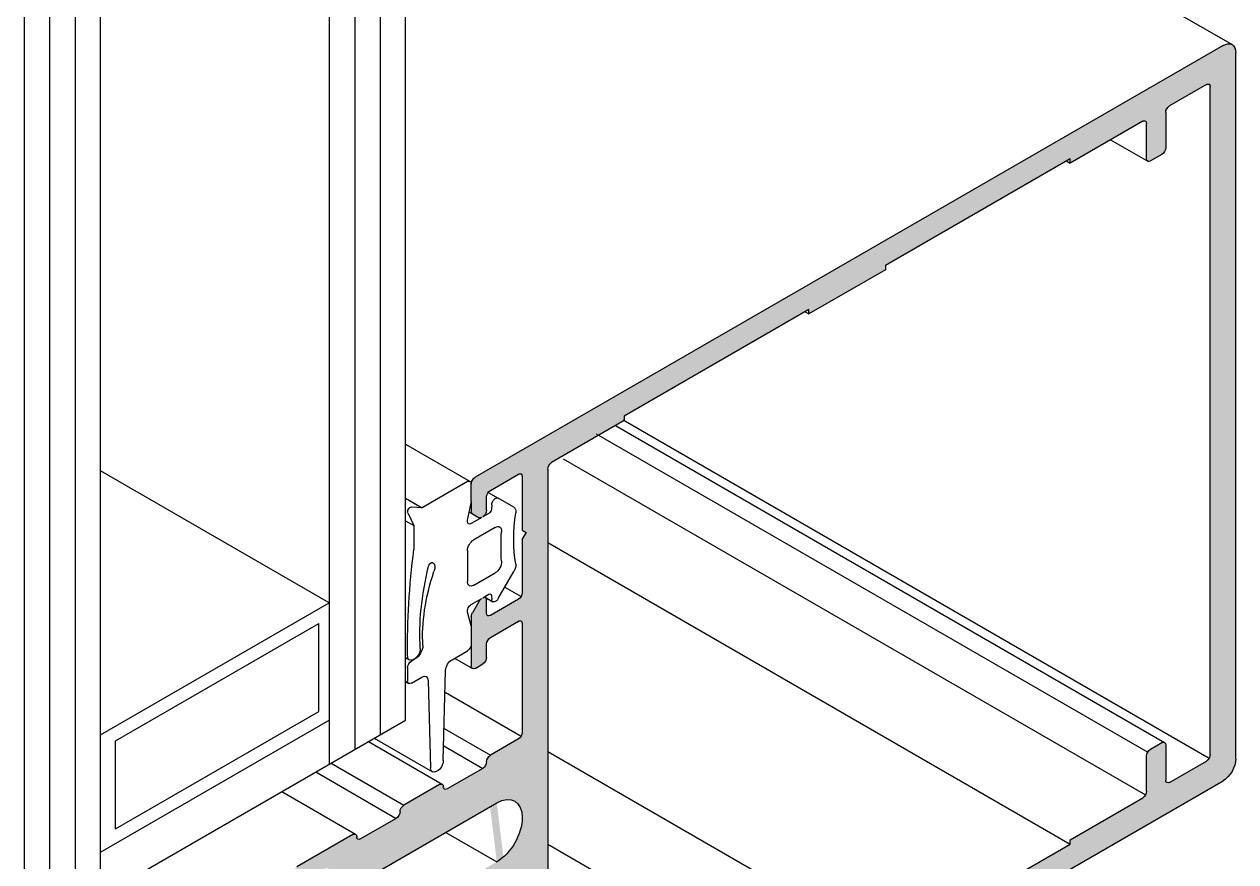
# Model space of a CAD drawing. Extents: x 0 to 4131, y -1600 to 527.
# Drawn here: x 144.45 to 169.81, y -1171.44 to -1153.9 of the extents above; entities that cross this region are included whole.
import ezdxf

# ---------------------------------------------------------------- set-up
doc = ezdxf.new("R2010")
doc.units = 0
doc.header["$LTSCALE"] = 7.5
doc.header["$MEASUREMENT"] = 0
for name, color, linetype in [('FILL', 8, 'CONTINUOUS'), ('FINE', 7, 'CONTINUOUS'), ('GOMMA', 3, 'CONTINUOUS'), ('TRATTEGGI', 140, 'CONTINUOUS')]:
    doc.layers.add(name, color=color, linetype=linetype)

msp = doc.modelspace()

# ---------------------------------------------------------------- hatches: boundary and pattern name
at = {"layer": 'FILL'}
h = msp.add_hatch(color=256, dxfattribs=at)
edge = h.paths.add_edge_path()
edge.add_ellipse((169.5393, -1169.4378), major_axis=(0.1885, 0.3266), ratio=0.5773503, start_angle=225, end_angle=315)
edge.add_line((169.806, -1169.2838), (169.806, -1154.5049))
edge.add_ellipse((169.5393, -1154.6589), major_axis=(0.1885, 0.3266), ratio=0.5773503, start_angle=315, end_angle=360)
edge.add_ellipse((169.5393, -1154.6589), major_axis=(0.1885, 0.3266), ratio=0.5773503, start_angle=360, end_angle=405)
edge.add_line((169.5393, -1154.351), (153.8873, -1163.3877))
edge.add_ellipse((153.8873, -1163.48), major_axis=(0.0566, 0.098), ratio=0.5773503, start_angle=45, end_angle=135)
edge.add_line((153.8073, -1163.5262), (153.8073, -1163.8961))
edge.add_line((153.8073, -1163.8961), (153.8073, -1164.1037))
edge.add_ellipse((153.8873, -1164.0575), major_axis=(0.0566, 0.098), ratio=0.5773503, start_angle=135, end_angle=180)
edge.add_line((153.8307, -1164.1555), (153.9705, -1164.2362))
edge.add_ellipse((154.0271, -1164.1383), major_axis=(0.0566, 0.098), ratio=0.5773503, start_angle=180, end_angle=225)
edge.add_line((154.0271, -1164.2306), (154.0473, -1164.219))
edge.add_ellipse((154.0473, -1164.1266), major_axis=(0.0566, 0.098), ratio=0.5773503, start_angle=225, end_angle=315)
edge.add_line((154.1273, -1164.0804), (154.1273, -1163.8033))
edge.add_ellipse((154.2073, -1163.7571), major_axis=(0.0566, 0.098), ratio=0.5773503, start_angle=79.55725, end_angle=135, ccw=False)
edge.add_ellipse((154.2073, -1163.7571), major_axis=(0.0566, 0.098), ratio=0.5773503, start_angle=45, end_angle=79.55725, ccw=False)
edge.add_line((154.2073, -1163.6648), (154.7939, -1163.3261))
edge.add_ellipse((154.7939, -1163.4184), major_axis=(0.0566, 0.098), ratio=0.5773503, start_angle=315, end_angle=405, ccw=False)
edge.add_line((154.8739, -1163.3723), (154.8739, -1164.4966))
edge.add_line((154.8739, -1164.4966), (154.9539, -1164.5423))
edge.add_line((154.9539, -1164.5423), (154.8739, -1164.6803))
edge.add_line((154.8739, -1164.6803), (154.8739, -1165.8294))
edge.add_ellipse((154.7939, -1165.8508), major_axis=(0.0566, 0.098), ratio=0.5773503, start_angle=270, end_angle=315)
edge.add_ellipse((154.7939, -1165.8508), major_axis=(0.0566, 0.098), ratio=0.5773503, start_angle=225, end_angle=270, ccw=False)
edge.add_line((154.7939, -1165.9432), (154.2073, -1166.2819))
edge.add_ellipse((154.2073, -1166.1895), major_axis=(0.0566, 0.098), ratio=0.5773503, start_angle=135, end_angle=225, ccw=False)
edge.add_line((154.1273, -1166.2357), (154.1273, -1165.9586))
edge.add_ellipse((154.0473, -1166.0048), major_axis=(0.0566, 0.098), ratio=0.5773503, start_angle=315, end_angle=360)
edge.add_ellipse((154.0473, -1166.0048), major_axis=(0.0566, 0.098), ratio=0.5773503, start_angle=360, end_angle=405)
edge.add_line((154.0473, -1165.9124), (154.0271, -1165.924))
edge.add_ellipse((154.0271, -1166.0164), major_axis=(0.0566, 0.098), ratio=0.5773503, start_angle=405, end_angle=450)
edge.add_line((153.9705, -1165.9838), (153.8307, -1166.2259))
edge.add_ellipse((153.8873, -1166.2585), major_axis=(0.0566, 0.098), ratio=0.5773503, start_angle=90, end_angle=135)
edge.add_line((153.8073, -1166.3047), (153.8073, -1166.5002))
edge.add_line((153.8073, -1166.5002), (153.8073, -1166.8822))
edge.add_line((153.8073, -1166.8822), (153.8073, -1167.3441))
edge.add_ellipse((153.8873, -1167.2979), major_axis=(0.0566, 0.098), ratio=0.5773503, start_angle=135, end_angle=180)
edge.add_ellipse((153.8873, -1167.2979), major_axis=(0.0566, 0.098), ratio=0.5773503, start_angle=180, end_angle=225)
edge.add_line((153.8873, -1167.3903), (154.0473, -1167.2979))
edge.add_ellipse((154.0473, -1167.2055), major_axis=(0.0566, 0.098), ratio=0.5773503, start_angle=225, end_angle=315)
edge.add_line((154.1273, -1167.1594), (154.1273, -1166.8822))
edge.add_ellipse((154.2073, -1166.8361), major_axis=(0.0566, 0.098), ratio=0.5773503, start_angle=45, end_angle=135, ccw=False)
edge.add_line((154.2073, -1166.7437), (154.7939, -1166.405))
edge.add_ellipse((154.7939, -1166.4974), major_axis=(0.0566, 0.098), ratio=0.5773503, start_angle=315, end_angle=405, ccw=False)
edge.add_line((154.8739, -1166.4512), (154.8739, -1168.7544))
edge.add_ellipse((154.7939, -1168.7758), major_axis=(0.0566, 0.098), ratio=0.5773503, start_angle=270, end_angle=315)
edge.add_ellipse((154.7939, -1168.7758), major_axis=(0.0566, 0.098), ratio=0.5773503, start_angle=225, end_angle=270, ccw=False)
edge.add_line((154.7939, -1168.8682), (154.2073, -1169.2068))
edge.add_ellipse((154.2073, -1169.2992), major_axis=(0.0566, 0.098), ratio=0.5773503, start_angle=45, end_angle=135)
edge.add_ellipse((154.0473, -1169.3916), major_axis=(0.0566, 0.098), ratio=0.5773503, start_angle=225, end_angle=315, ccw=False)
edge.add_line((154.0473, -1169.484), (153.3016, -1169.9145))
edge.add_ellipse((153.3016, -1169.8221), major_axis=(0.0566, 0.098), ratio=0.5773503, start_angle=135, end_angle=225, ccw=False)
edge.add_ellipse((153.1416, -1169.9145), major_axis=(0.0566, 0.098), ratio=0.5773503, start_angle=315, end_angle=360)
edge.add_ellipse((153.1416, -1169.9145), major_axis=(0.0566, 0.098), ratio=0.5773503, start_angle=360, end_angle=405)
edge.add_line((153.1416, -1169.8221), (152.395, -1170.2532))
edge.add_ellipse((152.395, -1170.3455), major_axis=(0.0566, 0.098), ratio=0.5773503, start_angle=45, end_angle=135)
edge.add_ellipse((152.235, -1170.4379), major_axis=(0.0566, 0.098), ratio=0.5773503, start_angle=225, end_angle=315, ccw=False)
edge.add_line((152.235, -1170.5303), (151.4884, -1170.9613))
edge.add_ellipse((151.4884, -1170.869), major_axis=(0.0566, 0.098), ratio=0.5773503, start_angle=135, end_angle=225, ccw=False)
edge.add_ellipse((151.3284, -1170.9613), major_axis=(0.0566, 0.098), ratio=0.5773503, start_angle=315, end_angle=360)
edge.add_ellipse((151.3284, -1170.9613), major_axis=(0.0566, 0.098), ratio=0.5773503, start_angle=360, end_angle=405)
edge.add_line((151.3284, -1170.869), (150.1543, -1171.5468))
edge.add_ellipse((150.1543, -1171.6392), major_axis=(0.0566, 0.098), ratio=0.5773503, start_angle=45, end_angle=135)
edge.add_line((150.0743, -1171.6854), (150.0743, -1172.0474))
edge.add_ellipse((150.1543, -1172.0012), major_axis=(0.0566, 0.098), ratio=0.5773503, start_angle=135, end_angle=180)
edge.add_line((150.0977, -1172.0992), (150.2375, -1172.1799))
edge.add_ellipse((150.2941, -1172.0819), major_axis=(0.0566, 0.098), ratio=0.5773503, start_angle=180, end_angle=220.31327)
edge.add_line((150.2876, -1172.1778), (150.3208, -1172.1585))
edge.add_ellipse((150.3143, -1172.0703), major_axis=(0.0566, 0.098), ratio=0.5773503, start_angle=229.68673, end_angle=315)
edge.add_line((150.3943, -1172.0241), (150.3943, -1171.8701))
edge.add_ellipse((150.4743, -1171.8239), major_axis=(0.0566, 0.098), ratio=0.5773503, start_angle=88.01765, end_angle=135, ccw=False)
edge.add_ellipse((150.4743, -1171.8239), major_axis=(0.0566, 0.098), ratio=0.5773503, start_angle=45, end_angle=88.01765)
edge.add_line((150.4538, -1171.7434), (150.7547, -1171.5696))
edge.add_ellipse((150.7406, -1171.6702), major_axis=(0.0566, 0.098), ratio=0.5773503, start_angle=375, end_angle=405)
edge.add_line((150.7969, -1171.5655), (151.1178, -1172.022))
edge.add_ellipse((151.1871, -1171.9358), major_axis=(0.0566, 0.098), ratio=0.5773503, start_angle=165, end_angle=180)
edge.add_ellipse((151.1871, -1171.9358), major_axis=(0.0566, 0.098), ratio=0.5773503, start_angle=180, end_angle=225)
edge.add_line((151.1871, -1172.0282), (154.3406, -1170.2075))
edge.add_ellipse((154.3406, -1170.8233), major_axis=(-0.3771, -0.6531), ratio=0.5773503, start_angle=45, end_angle=225, ccw=False)
edge.add_line((154.3406, -1171.4391), (151.1871, -1173.2598))
edge.add_ellipse((151.1871, -1173.3521), major_axis=(0.0566, 0.098), ratio=0.5773503, start_angle=45, end_angle=105)
edge.add_line((151.1178, -1173.346), (150.8099, -1174.1395))
edge.add_ellipse((150.7406, -1174.1333), major_axis=(0.0566, 0.098), ratio=0.5773503, start_angle=225, end_angle=285, ccw=False)
edge.add_line((150.7406, -1174.2257), (150.4743, -1174.3795))
edge.add_ellipse((150.4743, -1174.2871), major_axis=(0.0566, 0.098), ratio=0.5773503, start_angle=135, end_angle=225, ccw=False)
edge.add_line((150.3943, -1174.3333), (150.3943, -1174.1793))
edge.add_ellipse((150.3143, -1174.2255), major_axis=(0.0566, 0.098), ratio=0.5773503, start_angle=315, end_angle=405)
edge.add_line((150.3143, -1174.1331), (150.2941, -1174.1448))
edge.add_ellipse((150.2941, -1174.2372), major_axis=(0.0566, 0.098), ratio=0.5773503, start_angle=45, end_angle=90)
edge.add_line((150.2375, -1174.2045), (150.0977, -1174.4466))
edge.add_ellipse((150.1543, -1174.4793), major_axis=(0.0566, 0.098), ratio=0.5773503, start_angle=90, end_angle=135)
edge.add_line((150.0743, -1174.5255), (150.0743, -1174.8875))
edge.add_ellipse((150.1543, -1174.8413), major_axis=(0.0566, 0.098), ratio=0.5773503, start_angle=135, end_angle=180)
edge.add_ellipse((150.1543, -1174.8413), major_axis=(0.0566, 0.098), ratio=0.5773503, start_angle=180, end_angle=225)
edge.add_line((150.1543, -1174.9337), (151.3284, -1174.2558))
edge.add_ellipse((151.3284, -1174.1634), major_axis=(0.0566, 0.098), ratio=0.5773503, start_angle=225, end_angle=315)
edge.add_ellipse((151.4884, -1174.071), major_axis=(0.0566, 0.098), ratio=0.5773503, start_angle=45, end_angle=135, ccw=False)
edge.add_line((151.4884, -1173.9787), (152.235, -1173.5476))
edge.add_ellipse((152.235, -1173.64), major_axis=(0.0566, 0.098), ratio=0.5773503, start_angle=315, end_angle=405, ccw=False)
edge.add_ellipse((152.395, -1173.5476), major_axis=(0.0566, 0.098), ratio=0.5773503, start_angle=135, end_angle=180)
edge.add_ellipse((152.395, -1173.5476), major_axis=(0.0566, 0.098), ratio=0.5773503, start_angle=180, end_angle=225)
edge.add_line((152.395, -1173.64), (153.1416, -1173.2089))
edge.add_ellipse((153.1416, -1173.1166), major_axis=(0.0566, 0.098), ratio=0.5773503, start_angle=225, end_angle=315)
edge.add_ellipse((153.3016, -1173.0242), major_axis=(0.0566, 0.098), ratio=0.5773503, start_angle=45, end_angle=135, ccw=False)
edge.add_line((153.3016, -1172.9318), (154.0473, -1172.5013))
edge.add_ellipse((154.0473, -1172.5937), major_axis=(0.0566, 0.098), ratio=0.5773503, start_angle=315, end_angle=405, ccw=False)
edge.add_ellipse((154.2073, -1172.5013), major_axis=(0.0566, 0.098), ratio=0.5773503, start_angle=135, end_angle=180)
edge.add_ellipse((154.2073, -1172.5013), major_axis=(0.0566, 0.098), ratio=0.5773503, start_angle=180, end_angle=225)
edge.add_line((154.2073, -1172.5937), (154.7939, -1172.255))
edge.add_ellipse((154.7939, -1172.3474), major_axis=(0.0566, 0.098), ratio=0.5773503, start_angle=315, end_angle=405, ccw=False)
edge.add_line((154.8739, -1172.3012), (154.8739, -1174.6044))
edge.add_ellipse((154.7939, -1174.6258), major_axis=(0.0566, 0.098), ratio=0.5773503, start_angle=270, end_angle=315)
edge.add_ellipse((154.7939, -1174.6258), major_axis=(0.0566, 0.098), ratio=0.5773503, start_angle=225, end_angle=270, ccw=False)
edge.add_line((154.7939, -1174.7181), (154.2073, -1175.0568))
edge.add_ellipse((154.2073, -1174.9645), major_axis=(0.0566, 0.098), ratio=0.5773503, start_angle=135, end_angle=225, ccw=False)
edge.add_line((154.1273, -1175.0106), (154.1273, -1174.7335))
edge.add_ellipse((154.0473, -1174.7797), major_axis=(0.0566, 0.098), ratio=0.5773503, start_angle=315, end_angle=360)
edge.add_ellipse((154.0473, -1174.7797), major_axis=(0.0566, 0.098), ratio=0.5773503, start_angle=360, end_angle=405)
edge.add_line((154.0473, -1174.6874), (153.8873, -1174.7797))
edge.add_ellipse((153.8873, -1174.8721), major_axis=(0.0566, 0.098), ratio=0.5773503, start_angle=45, end_angle=135)
edge.add_line((153.8073, -1174.9183), (153.8073, -1175.3801))
edge.add_line((153.8073, -1175.3801), (153.8073, -1175.7622))
edge.add_line((153.8073, -1175.7622), (153.8073, -1175.9576))
edge.add_ellipse((153.8873, -1175.9115), major_axis=(0.0566, 0.098), ratio=0.5773503, start_angle=135, end_angle=180)
edge.add_line((153.8307, -1176.0094), (153.9705, -1176.0901))
edge.add_ellipse((154.0271, -1175.9922), major_axis=(0.0566, 0.098), ratio=0.5773503, start_angle=180, end_angle=225)
edge.add_line((154.0271, -1176.0845), (154.0473, -1176.0729))
edge.add_ellipse((154.0473, -1175.9805), major_axis=(0.0566, 0.098), ratio=0.5773503, start_angle=225, end_angle=315)
edge.add_line((154.1273, -1175.9343), (154.1273, -1175.6572))
edge.add_ellipse((154.2073, -1175.611), major_axis=(0.0566, 0.098), ratio=0.5773503, start_angle=79.55725, end_angle=135, ccw=False)
edge.add_ellipse((154.2073, -1175.611), major_axis=(0.0566, 0.098), ratio=0.5773503, start_angle=45, end_angle=79.55725, ccw=False)
edge.add_line((154.2073, -1175.5187), (154.7939, -1175.18))
edge.add_ellipse((154.7939, -1175.2724), major_axis=(0.0566, 0.098), ratio=0.5773503, start_angle=315, end_angle=405, ccw=False)
edge.add_line((154.8739, -1175.2262), (154.8739, -1176.3505))
edge.add_line((154.8739, -1176.3505), (154.9539, -1176.3962))
edge.add_line((154.9539, -1176.3962), (154.8739, -1176.5342))
edge.add_line((154.8739, -1176.5342), (154.8739, -1177.6834))
edge.add_ellipse((154.7939, -1177.7047), major_axis=(0.0566, 0.098), ratio=0.5773503, start_angle=270, end_angle=315)
edge.add_ellipse((154.7939, -1177.7047), major_axis=(0.0566, 0.098), ratio=0.5773503, start_angle=225, end_angle=270, ccw=False)
edge.add_line((154.7939, -1177.7971), (154.2073, -1178.1358))
edge.add_ellipse((154.2073, -1178.0434), major_axis=(0.0566, 0.098), ratio=0.5773503, start_angle=135, end_angle=225, ccw=False)
edge.add_line((154.1273, -1178.0896), (154.1273, -1177.8125))
edge.add_ellipse((154.0473, -1177.8587), major_axis=(0.0566, 0.098), ratio=0.5773503, start_angle=315, end_angle=360)
edge.add_ellipse((154.0473, -1177.8587), major_axis=(0.0566, 0.098), ratio=0.5773503, start_angle=360, end_angle=405)
edge.add_line((154.0473, -1177.7663), (154.0271, -1177.778))
edge.add_ellipse((154.0271, -1177.8703), major_axis=(0.0566, 0.098), ratio=0.5773503, start_angle=45, end_angle=90)
edge.add_line((153.9705, -1177.8377), (153.8307, -1178.0798))
edge.add_ellipse((153.8873, -1178.1124), major_axis=(0.0566, 0.098), ratio=0.5773503, start_angle=90, end_angle=135)
edge.add_line((153.8073, -1178.1586), (153.8073, -1178.3663))
edge.add_line((153.8073, -1178.3663), (153.8073, -1178.7362))
edge.add_ellipse((153.8873, -1178.69), major_axis=(0.0566, 0.098), ratio=0.5773503, start_angle=135, end_angle=180)
edge.add_ellipse((153.8873, -1178.69), major_axis=(0.0566, 0.098), ratio=0.5773503, start_angle=180, end_angle=225)
edge.add_line((153.8873, -1178.7823), (169.5393, -1169.7457))
edge = h.paths.add_edge_path(flags=16)
edge.add_ellipse((155.4872, -1163.1721), major_axis=(0.0566, 0.098), ratio=0.5773503, start_angle=45, end_angle=135, ccw=False)
edge.add_line((155.4872, -1163.0798), (157.007, -1162.2023))
edge.add_line((157.007, -1162.2023), (157.007, -1162.1099))
edge.add_line((157.007, -1162.1099), (160.8734, -1159.8777))
edge.add_line((160.8734, -1159.8777), (160.8734, -1159.97))
edge.add_line((160.8734, -1159.97), (162.4732, -1159.0463))
edge.add_line((162.4732, -1159.0463), (162.4732, -1158.954))
edge.add_line((162.4732, -1158.954), (166.3396, -1156.7218))
edge.add_line((166.3396, -1156.7218), (166.3396, -1156.8141))
edge.add_line((166.3396, -1156.8141), (167.8595, -1155.9366))
edge.add_ellipse((167.8595, -1156.029), major_axis=(0.0566, 0.098), ratio=0.5773503, start_angle=315, end_angle=405, ccw=False)
edge.add_line((167.9394, -1155.9828), (167.9394, -1156.7218))
edge.add_ellipse((168.0194, -1156.6756), major_axis=(0.0566, 0.098), ratio=0.5773503, start_angle=135, end_angle=180)
edge.add_ellipse((168.0194, -1156.6756), major_axis=(0.0566, 0.098), ratio=0.5773503, start_angle=180, end_angle=225)
edge.add_line((168.0194, -1156.7679), (168.2594, -1156.6294))
edge.add_ellipse((168.2594, -1156.537), major_axis=(0.0566, 0.098), ratio=0.5773503, start_angle=225, end_angle=315)
edge.add_line((168.3394, -1156.4908), (168.3394, -1155.7519))
edge.add_ellipse((168.4194, -1155.7057), major_axis=(0.0566, 0.098), ratio=0.5773503, start_angle=45, end_angle=135, ccw=False)
edge.add_line((168.4194, -1155.6133), (169.1927, -1155.1669))
edge.add_ellipse((169.1927, -1155.2593), major_axis=(0.0566, 0.098), ratio=0.5773503, start_angle=315, end_angle=405, ccw=False)
edge.add_line((169.2727, -1155.2131), (169.2727, -1169.2163))
edge.add_ellipse((169.1927, -1169.2376), major_axis=(0.0566, 0.098), ratio=0.5773503, start_angle=270, end_angle=315)
edge.add_ellipse((169.1927, -1169.2376), major_axis=(0.0566, 0.098), ratio=0.5773503, start_angle=225, end_angle=270, ccw=False)
edge.add_line((169.1927, -1169.33), (168.4194, -1169.7764))
edge.add_ellipse((168.4194, -1169.6841), major_axis=(0.0566, 0.098), ratio=0.5773503, start_angle=135, end_angle=225, ccw=False)
edge.add_line((168.3394, -1169.7303), (168.3394, -1168.9913))
edge.add_ellipse((168.2594, -1169.0375), major_axis=(0.0566, 0.098), ratio=0.5773503, start_angle=315, end_angle=360)
edge.add_ellipse((168.2594, -1169.0375), major_axis=(0.0566, 0.098), ratio=0.5773503, start_angle=360, end_angle=405)
edge.add_line((168.2594, -1168.9451), (168.0194, -1169.0837))
edge.add_ellipse((168.0194, -1169.1761), major_axis=(0.0566, 0.098), ratio=0.5773503, start_angle=45, end_angle=90)
edge.add_ellipse((168.0194, -1169.1761), major_axis=(0.0566, 0.098), ratio=0.5773503, start_angle=90, end_angle=135)
edge.add_line((167.9394, -1169.2222), (167.9394, -1169.986))
edge.add_ellipse((167.8595, -1170.0074), major_axis=(0.0566, 0.098), ratio=0.5773503, start_angle=270, end_angle=315)
edge.add_ellipse((167.8595, -1170.0074), major_axis=(0.0566, 0.098), ratio=0.5773503, start_angle=225, end_angle=270, ccw=False)
edge.add_line((167.8595, -1170.0997), (166.3396, -1170.9772))
edge.add_line((166.3396, -1170.9772), (166.3396, -1171.0696))
edge.add_line((166.3396, -1171.0696), (162.4732, -1173.3018))
edge.add_line((162.4732, -1173.3018), (162.4732, -1173.2095))
edge.add_line((162.4732, -1173.2095), (160.8734, -1174.1331))
edge.add_line((160.8734, -1174.1331), (160.8734, -1174.2255))
edge.add_line((160.8734, -1174.2255), (157.007, -1176.4577))
edge.add_line((157.007, -1176.4577), (157.007, -1176.3654))
edge.add_line((157.007, -1176.3654), (155.4872, -1177.2429))
edge.add_ellipse((155.4872, -1177.1505), major_axis=(0.0566, 0.098), ratio=0.5773503, start_angle=135, end_angle=225, ccw=False)
edge.add_line((155.4072, -1177.1967), (155.4072, -1163.2183))

# ---------------------------------------------------------------- linework, layer by layer
at = {"layer": 'FINE', "extrusion": (2.77556e-17, 0.816497, 0.57735)}
for p, q in [((152.4319, -1144.3465), (169.7279, -1154.3323)), ((169.5393, -1154.351), (153.8873, -1163.3877)), ((169.806, -1169.2838), (169.806, -1154.5049)), ((169.1927, -1155.1669), (168.4194, -1155.6133)), ((169.2727, -1169.1915), (169.2727, -1155.2131)), ((167.8595, -1155.9366), (166.3396, -1156.8141)), ((168.3394, -1155.7519), (168.3394, -1156.4908)), ((167.9394, -1156.7218), (167.9394, -1155.9828)), ((167.1864, -1156.3252), (167.9629, -1156.7735)), ((168.2594, -1156.6294), (168.0194, -1156.7679)), ((166.3396, -1156.7218), (162.4732, -1158.954)), ((166.2596, -1156.7679), (166.3396, -1156.8141)), ((166.3396, -1156.8141), (166.3396, -1156.7218)), ((162.4732, -1158.954), (162.4732, -1159.0463)), ((162.4732, -1159.0463), (160.8734, -1159.97)), ((160.8734, -1159.8777), (157.007, -1162.1099)), ((160.7934, -1159.9238), (160.8734, -1159.97)), ((160.8734, -1159.97), (160.8734, -1159.8777)), ((157.007, -1162.2023), (155.4872, -1163.0798)), ((156.9836, -1162.1887), (169.2492, -1169.2703)), ((157.007, -1162.1099), (157.007, -1162.2023)), ((156.4172, -1162.4775), (167.9629, -1169.1434)), ((156.8269, -1162.3063), (168.316, -1168.9395)), ((155.7304, -1163.0047), (167.916, -1170.04)), ((155.4072, -1163.2183), (155.4072, -1177.1967)), ((154.2073, -1163.6648), (154.7939, -1163.3261)), ((154.8739, -1163.3723), (154.8739, -1164.4966)), ((154.1273, -1164.0804), (154.1273, -1163.8033)), ((153.8073, -1163.8961), (153.8073, -1164.1037)), ((153.7645, -1164.1173), (153.8307, -1164.1555)), ((153.8307, -1164.1555), (153.9705, -1164.2362)), ((154.8739, -1164.4966), (154.9539, -1164.5423)), ((154.9539, -1164.5423), (154.8739, -1164.6803)), ((154.8739, -1164.6803), (154.8739, -1165.8046)), ((155.4072, -1164.7578), (166.3396, -1171.0696)), ((154.5108, -1165.6874), (154.8505, -1165.8835)), ((153.9705, -1165.9838), (153.8307, -1166.2259)), ((154.0804, -1165.8933), (154.1039, -1165.9068)), ((154.1273, -1166.2357), (154.1273, -1165.9586)), ((154.7939, -1165.9432), (154.2073, -1166.2819)), ((153.8073, -1166.3047), (153.8073, -1166.5002)), ((154.2073, -1166.7437), (154.7939, -1166.405)), ((154.8739, -1166.4512), (154.8739, -1168.7296)), ((153.8073, -1166.8822), (153.8073, -1167.3441)), ((154.1273, -1167.1594), (154.1273, -1166.8822)), ((152.6282, -1167.1867), (152.6341, -1167.1901)), ((153.4542, -1167.1785), (153.8307, -1167.3959)), ((153.8873, -1167.3903), (154.0473, -1167.2979)), ((153.2581, -1167.8891), (154.8505, -1168.8085)), ((153.2383, -1168.6474), (154.2073, -1169.2068)), ((154.7939, -1168.8682), (154.2073, -1169.2068)), ((151.6525, -1168.9241), (153.1982, -1169.8165)), ((153.2287, -1169.0113), (154.0473, -1169.484)), ((155.4072, -1169.1299), (162.4732, -1173.2095)), ((168.0194, -1169.0837), (168.2594, -1168.9451)), ((168.3394, -1168.9913), (168.3394, -1169.7303)), ((150.8728, -1169.3743), (152.395, -1170.2532)), ((167.9394, -1169.9612), (167.9394, -1169.2222)), ((168.4194, -1169.7764), (169.1927, -1169.33)), ((150.5528, -1169.559), (152.235, -1170.5303)), ((154.0473, -1169.484), (153.3016, -1169.9145)), ((153.1416, -1169.8221), (152.395, -1170.2532)), ((153.8873, -1178.7823), (169.5393, -1169.7457)), ((149.8393, -1169.9709), (151.385, -1170.8633)), ((166.3396, -1170.9772), (167.8595, -1170.0997)), ((151.1871, -1172.0282), (154.3406, -1170.2075)), ((152.235, -1170.5303), (151.4884, -1170.9613)), ((151.3284, -1170.869), (150.1543, -1171.5468)), ((153.274, -1170.8233), (154.3406, -1171.4391)), ((155.4072, -1171.0696), (160.8734, -1174.2255)), ((162.4732, -1173.3018), (166.3396, -1171.0696)), ((166.3396, -1171.0696), (166.3396, -1170.9772))]:
    msp.add_line(p, q, dxfattribs=at)
at = {"layer": 'FINE'}
for p, q in [((153.8073, -1163.8961), (153.8073, -1163.5262)), ((153.8073, -1166.5002), (153.8073, -1166.8822))]:
    msp.add_line(p, q, dxfattribs=at)
at = {"layer": 'FINE', "extrusion": (-5.96969e-15, -1.47311e-17, -1)}
for centre, major_axis, start_param, end_param in [((169.5393, -1154.6589), (0.1885, 0.3266), -0.7853982, 0.7853982), ((168.4194, -1155.7057), (0.0566, 0.098), 3.9269908, 5.4977871), ((154.0473, -1164.1266), (0.0566, 0.098), 0.7853982, 2.3561945), ((154.0473, -1166.0048), (0.0566, 0.098), -0.7853982, 0.7853982), ((154.0473, -1167.2055), (0.0566, 0.098), 0.7853982, 2.3561945), ((154.2073, -1169.2992), (0.0566, 0.098), 3.9269908, 5.4977871), ((169.1927, -1169.2376), (0.0566, 0.098), 0.7853982, 2.3561945), ((169.5393, -1169.4378), (0.1885, 0.3266), 0.7853982, 2.3561945), ((153.3016, -1169.8221), (0.0566, 0.098), 2.3561945, 3.9269908), ((151.3284, -1170.9613), (0.0566, 0.098), -0.7853982, 0.7853982)]:
    msp.add_ellipse(centre, major_axis=major_axis, ratio=0.5773503, start_param=start_param, end_param=end_param, dxfattribs=at)
at = {"layer": 'FINE', "extrusion": (-5.8495e-15, -8.412e-17, -1)}
msp.add_ellipse((169.1927, -1155.2593), major_axis=(0.0566, 0.098), ratio=0.5773503, start_param=-0.7853982, end_param=0.7853982, dxfattribs=at)
at = {"layer": 'FINE', "extrusion": (-5.94937e-15, -9.05607e-17, -1)}
msp.add_ellipse((167.8595, -1156.029), major_axis=(0.0566, 0.098), ratio=0.5773503, start_param=-0.7853982, end_param=0.7853982, dxfattribs=at)
at = {"layer": 'FINE', "extrusion": (-6.11763e-15, 6.58378e-18, -1)}
msp.add_ellipse((168.2594, -1156.537), major_axis=(0.0566, 0.098), ratio=0.5773503, start_param=0.7853982, end_param=2.3561945, dxfattribs=at)
at = {"layer": 'FINE', "extrusion": (-5.9179e-15, 1.94652e-17, -1)}
for centre, start_param, end_param in [((168.0194, -1156.6756), 2.3561945, 3.9269908), ((153.8873, -1163.48), 3.9269908, 5.4977871), ((154.2073, -1163.7571), 3.9269908, 5.4977871)]:
    msp.add_ellipse(centre, major_axis=(0.0566, 0.098), ratio=0.5773503, start_param=start_param, end_param=end_param, dxfattribs=at)
at = {"layer": 'FINE', "extrusion": (-5.8661e-15, 5.36615e-17, -1)}
for centre, start_param, end_param in [((155.4872, -1163.1721), 3.9269908, 5.4977871), ((167.8595, -1170.0074), 0.7853982, 2.3561945)]:
    msp.add_ellipse(centre, major_axis=(0.0566, 0.098), ratio=0.5773503, start_param=start_param, end_param=end_param, dxfattribs=at)
at = {"layer": 'FINE', "extrusion": (-6.12507e-15, -1.1732e-16, -1)}
msp.add_ellipse((154.7939, -1163.4184), major_axis=(0.0566, 0.098), ratio=0.5773503, start_param=-0.7853982, end_param=0.7853982, dxfattribs=at)
at = {"layer": 'FINE', "extrusion": (-6.04924e-15, -9.70014e-17, -1)}
msp.add_ellipse((153.7273, -1163.9423), major_axis=(0.0566, 0.098), ratio=0.5773503, start_param=0.7853982, end_param=1.0471976, dxfattribs=at)
at = {"layer": 'FINE', "extrusion": (-5.94193e-15, 3.3343e-17, -1)}
msp.add_ellipse((153.8873, -1164.0575), major_axis=(0.0566, 0.098), ratio=0.5773503, start_param=3.1415927, end_param=3.9269908, dxfattribs=at)
at = {"layer": 'FINE', "extrusion": (-5.89386e-15, 5.5874e-18, -1)}
msp.add_ellipse((154.0271, -1164.1383), major_axis=(0.0566, 0.098), ratio=0.5773503, start_param=2.3561945, end_param=3.1415927, dxfattribs=at)
at = {"layer": 'FINE', "extrusion": (-5.89014e-15, 6.75393e-17, -1)}
for centre, start_param, end_param in [((154.7939, -1165.8508), 0.7853982, 2.3561945), ((168.0194, -1169.1761), 3.9269908, 5.4977871)]:
    msp.add_ellipse(centre, major_axis=(0.0566, 0.098), ratio=0.5773503, start_param=start_param, end_param=end_param, dxfattribs=at)
at = {"layer": 'FINE', "extrusion": (-5.99744e-15, -6.28052e-17, -1)}
msp.add_ellipse((154.0271, -1166.0164), major_axis=(0.0566, 0.098), ratio=0.5773503, start_param=-1.5707963, end_param=-0.7853982, dxfattribs=at)
at = {"layer": 'FINE', "extrusion": (-5.99373e-15, -8.53307e-19, -1)}
msp.add_ellipse((153.8873, -1166.2585), major_axis=(0.0566, 0.098), ratio=0.5773503, start_param=3.9269908, end_param=4.712389, dxfattribs=at)
at = {"layer": 'FINE', "extrusion": (-5.93822e-15, 9.52948e-17, -1)}
msp.add_ellipse((154.2073, -1166.1895), major_axis=(0.0566, 0.098), ratio=0.5773503, start_param=2.3561945, end_param=3.9269908, dxfattribs=at)
at = {"layer": 'FINE', "extrusion": (-6.01776e-15, 1.30245e-17, -1)}
msp.add_ellipse((154.7939, -1166.4974), major_axis=(0.0566, 0.098), ratio=0.5773503, start_param=-0.7853982, end_param=0.7853982, dxfattribs=at)
at = {"layer": 'FINE', "extrusion": (-6.07327e-15, -8.31237e-17, -1)}
msp.add_ellipse((154.2073, -1166.8361), major_axis=(0.0566, 0.098), ratio=0.5773503, start_param=3.9269908, end_param=5.4977871, dxfattribs=at)
at = {"layer": 'FINE', "extrusion": (-5.94565e-15, -2.86089e-17, -1)}
msp.add_ellipse((153.8873, -1167.2979), major_axis=(0.0566, 0.098), ratio=0.5773503, start_param=2.3561945, end_param=3.9269908, dxfattribs=at)
at = {"layer": 'FINE', "extrusion": (-5.9013e-15, -1.18316e-16, -1)}
msp.add_ellipse((154.7939, -1168.7758), major_axis=(0.0566, 0.098), ratio=0.5773503, start_param=0.7853982, end_param=2.3561945, dxfattribs=at)
at = {"layer": 'FINE', "extrusion": (-6.06956e-15, -2.11718e-17, -1)}
msp.add_ellipse((168.2594, -1169.0375), major_axis=(0.0566, 0.098), ratio=0.5773503, start_param=-0.7853982, end_param=0.7853982, dxfattribs=at)
at = {"layer": 'FINE', "extrusion": (-6.02148e-15, -4.89274e-17, -1)}
msp.add_ellipse((154.0473, -1169.3916), major_axis=(0.0566, 0.098), ratio=0.5773503, start_param=0.7853982, end_param=2.3561945, dxfattribs=at)
at = {"layer": 'FINE', "extrusion": (-6.08071e-15, -2.07027e-16, -1)}
for centre, start_param, end_param in [((153.1416, -1169.9145), -0.7853982, 0.7853982), ((152.235, -1170.4379), 0.7853982, 2.3561945)]:
    msp.add_ellipse(centre, major_axis=(0.0566, 0.098), ratio=0.5773503, start_param=start_param, end_param=end_param, dxfattribs=at)
at = {"layer": 'FINE', "extrusion": (-6.06212e-15, 1.02732e-16, -1)}
msp.add_ellipse((168.4194, -1169.6841), major_axis=(0.0566, 0.098), ratio=0.5773503, start_param=2.3561945, end_param=3.9269908, dxfattribs=at)
at = {"layer": 'FINE', "extrusion": (-5.87726e-15, -1.32194e-16, -1)}
msp.add_ellipse((154.3406, -1170.8233), major_axis=(-0.3771, -0.6531), ratio=0.5773503, start_param=2.3561945, end_param=5.4977871, dxfattribs=at)
at = {"layer": 'FINE', "extrusion": (-5.76996e-15, -1.84969e-18, -1)}
msp.add_ellipse((152.395, -1170.3455), major_axis=(0.0566, 0.098), ratio=0.5773503, start_param=3.9269908, end_param=5.4977871, dxfattribs=at)
at = {"layer": 'FINE', "extrusion": (-5.87354e-15, -7.02422e-17, -1)}
msp.add_ellipse((151.4884, -1170.869), major_axis=(0.0566, 0.098), ratio=0.5773503, start_param=2.3561945, end_param=3.9269908, dxfattribs=at)
at = {"layer": 'GOMMA', "extrusion": (2.77556e-17, 0.816497, 0.57735)}
for p, q in [((152.4319, -1162.6938), (153.7839, -1163.4744)), ((153.7273, -1163.48), (152.7774, -1164.0285)), ((154.1619, -1163.7073), (154.3709, -1163.8279)), ((152.4319, -1163.829), (152.7774, -1164.0285)), ((152.7774, -1164.0285), (152.5537, -1164.0117)), ((153.7301, -1164.2859), (153.8046, -1163.9216)), ((154.2346, -1163.9638), (154.2278, -1164.0586)), ((154.699, -1164.0173), (154.3709, -1163.8279)), ((152.4319, -1164.3001), (152.6074, -1164.4015)), ((152.4785, -1164.1332), (152.6074, -1164.4015)), ((154.0271, -1164.2306), (153.8073, -1164.3575)), ((154.1746, -1164.1454), (154.0473, -1164.219)), ((152.6074, -1164.4015), (152.6074, -1164.8986)), ((154.308, -1164.4379), (153.8606, -1164.6962)), ((153.7273, -1164.9271), (153.7273, -1165.5737)), ((153.8606, -1165.6507), (154.308, -1165.3924)), ((154.3709, -1165.9298), (154.699, -1165.3615)), ((154.0473, -1165.9124), (154.1746, -1165.8389)), ((153.8073, -1166.0509), (154.0271, -1165.924)), ((154.0809, -1165.893), (154.2578, -1165.9951)), ((154.2278, -1165.8644), (154.2346, -1165.9512)), ((153.8073, -1166.5002), (153.7301, -1166.2118)), ((153.4033, -1167.2079), (153.7273, -1167.0208)), ((152.4319, -1167.1649), (152.5118, -1167.211)), ((152.6341, -1167.1901), (152.5541, -1167.2363)), ((152.4741, -1167.3749), (152.4741, -1167.652)), ((152.5541, -1167.6982), (152.7714, -1167.5727)), ((153.2206, -1169.3194), (153.2701, -1167.434)), ((152.4319, -1167.6659), (152.4975, -1167.7038)), ((152.9047, -1167.645), (152.9541, -1169.4732)), ((151.7765, -1168.8525), (152.9931, -1169.5549))]:
    msp.add_line(p, q, dxfattribs=at)
at = {"layer": 'GOMMA', "extrusion": (-5.94193e-15, 3.3343e-17, -1)}
msp.add_ellipse((153.7273, -1163.5724), major_axis=(0.0566, 0.098), ratio=0.5773503, start_param=-0.7853982, end_param=0.7853982, dxfattribs=at)
at = {"layer": 'GOMMA', "extrusion": (-5.88642e-15, 1.29491e-16, -1)}
msp.add_ellipse((154.3143, -1163.9259), major_axis=(0.0566, 0.098), ratio=0.5773503, start_param=4.0142573, end_param=6.2831853, dxfattribs=at)
at = {"layer": 'GOMMA', "extrusion": (-5.67009e-15, 4.59102e-18, -1)}
msp.add_ellipse((152.5274, -1164.0804), major_axis=(0.0377, 0.0653), ratio=0.5773503, start_param=3.5172653, end_param=6.0120794, dxfattribs=at)
at = {"layer": 'GOMMA', "extrusion": (-6.01033e-15, 1.36928e-16, -1)}
for centre, major_axis, start_param, end_param in [((154.1746, -1164.0839), (0.0377, 0.0653), 0.8726646, 2.3561945), ((156.3814, -1164.565), (2.5821, 4.4724), 3.8545125, 4.2444487)]:
    msp.add_ellipse(centre, major_axis=major_axis, ratio=0.5773503, start_param=start_param, end_param=end_param, dxfattribs=at)
at = {"layer": 'GOMMA', "extrusion": (-5.96597e-15, 4.72208e-17, -1)}
msp.add_ellipse((154.6047, -1164.1806), major_axis=(0.0943, 0.1633), ratio=0.5773503, start_param=0, end_param=0.9605038, dxfattribs=at)
at = {"layer": 'GOMMA', "extrusion": (-5.97341e-15, -7.66829e-17, -1)}
for centre, end_param in [((153.8073, -1164.2651), 4.1887902), ((152.5541, -1167.6058), 3.9269908)]:
    msp.add_ellipse(centre, major_axis=(0.0566, 0.098), ratio=0.5773503, start_param=2.3561945, end_param=end_param, dxfattribs=at)
at = {"layer": 'GOMMA', "extrusion": (-5.92533e-15, -1.04439e-16, -1)}
msp.add_ellipse((157.3617, -1163.1521), major_axis=(1.8855, 3.2657), ratio=0.5773503, start_param=3.7518852, end_param=4.1020965, dxfattribs=at)
at = {"layer": 'GOMMA', "extrusion": (-5.99744e-15, -6.28052e-17, -1)}
msp.add_ellipse((154.308, -1164.5919), major_axis=(0.0943, 0.1633), ratio=0.5773503, start_param=-0.7853982, end_param=0.8760099, dxfattribs=at)
at = {"layer": 'GOMMA', "extrusion": (-5.99001e-15, 6.10985e-17, -1)}
msp.add_ellipse((157.3894, -1163.1361), major_axis=(2.0936, 3.6262), ratio=0.5773503, start_param=3.8363791, end_param=4.0176025, dxfattribs=at)
at = {"layer": 'GOMMA', "extrusion": (-5.96969e-15, -1.47311e-17, -1)}
for centre, major_axis, start_param, end_param in [((153.8606, -1164.8501), (0.0943, 0.1633), 3.9269908, 5.4977871), ((153.8606, -1165.4967), (0.0943, 0.1633), 2.3561945, 3.9269908), ((153.7273, -1166.9284), (0.0566, 0.098), 0.7853982, 2.3561945)]:
    msp.add_ellipse(centre, major_axis=major_axis, ratio=0.5773503, start_param=start_param, end_param=end_param, dxfattribs=at)
at = {"layer": 'GOMMA', "extrusion": (-5.86239e-15, 1.15613e-16, -1)}
msp.add_ellipse((163.1077, -1160.7928), major_axis=(7.5209, 13.0265), ratio=0.5773503, start_param=3.9118527, end_param=4.0869764, dxfattribs=at)
at = {"layer": 'GOMMA', "extrusion": (-5.79771e-15, -4.99238e-17, -1)}
msp.add_ellipse((152.9629, -1165.2414), major_axis=(0.0377, 0.0653), ratio=0.5773503, start_param=4.2411174, end_param=6.1675932, dxfattribs=at)
at = {"layer": 'GOMMA', "extrusion": (-5.86982e-15, -8.29039e-18, -1)}
msp.add_ellipse((152.9133, -1165.3425), major_axis=(0.0943, 0.1633), ratio=0.5773503, start_param=-0.1155921, end_param=1.3597918, dxfattribs=at)
at = {"layer": 'GOMMA', "extrusion": (-6.11019e-15, 1.30487e-16, -1)}
msp.add_ellipse((154.308, -1165.2385), major_axis=(0.0943, 0.1633), ratio=0.5773503, start_param=0.6947865, end_param=2.3561945, dxfattribs=at)
at = {"layer": 'GOMMA', "extrusion": (-5.89758e-15, -5.63645e-17, -1)}
msp.add_ellipse((154.6047, -1165.307), major_axis=(0.0943, 0.1633), ratio=0.5773503, start_param=0.6102925, end_param=1.5707963, dxfattribs=at)
at = {"layer": 'GOMMA', "extrusion": (-6.06039e-15, -2.82857e-16, -1)}
msp.add_ellipse((155.2561, -1165.2925), major_axis=(1.7452, 3.0227), ratio=0.5773503, start_param=3.8570762, end_param=4.3689737, dxfattribs=at)
at = {"layer": 'GOMMA', "extrusion": (-5.93822e-15, 9.52948e-17, -1)}
msp.add_ellipse((154.1746, -1165.9004), major_axis=(0.0377, 0.0653), ratio=0.5773503, start_param=-0.7853982, end_param=0.6981317, dxfattribs=at)
at = {"layer": 'GOMMA', "extrusion": (-6.13051e-15, 2.06317e-16, -1)}
msp.add_ellipse((153.8073, -1166.1433), major_axis=(0.0566, 0.098), ratio=0.5773503, start_param=3.6651914, end_param=5.4977871, dxfattribs=at)
at = {"layer": 'GOMMA', "extrusion": (-6.02148e-15, -4.89274e-17, -1)}
msp.add_ellipse((154.3143, -1165.8971), major_axis=(0.0566, 0.098), ratio=0.5773503, start_param=1.5707963, end_param=3.8397244, dxfattribs=at)
at = {"layer": 'GOMMA', "extrusion": (-6.06584e-15, 4.07801e-17, -1)}
msp.add_ellipse((152.606, -1167.0477), major_axis=(0.0943, 0.1633), ratio=0.5773503, start_param=0.8005216, end_param=3.9649208, dxfattribs=at)
at = {"layer": 'GOMMA', "extrusion": (-6.08071e-15, -2.07027e-16, -1)}
msp.add_ellipse((152.6341, -1167.0054), major_axis=(0.1131, 0.1959), ratio=0.5773503, start_param=0.7853982, end_param=2.3561945, dxfattribs=at)
at = {"layer": 'GOMMA', "extrusion": (-6.01404e-15, 7.49763e-17, -1)}
msp.add_ellipse((152.5541, -1167.3287), major_axis=(0.0566, 0.098), ratio=0.5773503, start_param=3.9269908, end_param=5.4977871, dxfattribs=at)
at = {"layer": 'GOMMA', "extrusion": (-5.84207e-15, 3.97837e-17, -1)}
msp.add_ellipse((153.4033, -1167.3618), major_axis=(0.0943, 0.1633), ratio=0.5773503, start_param=3.9577141, end_param=5.4977871, dxfattribs=at)
at = {"layer": 'GOMMA', "extrusion": (-6.04552e-15, -3.50496e-17, -1)}
msp.add_ellipse((152.7714, -1167.7266), major_axis=(0.0943, 0.1633), ratio=0.5773503, start_param=-0.7853982, end_param=0.7546749, dxfattribs=at)
at = {"layer": 'GOMMA', "extrusion": (-6.04924e-15, -9.70014e-17, -1)}
msp.add_ellipse((153.0874, -1169.3916), major_axis=(0.0943, 0.1633), ratio=0.5773503, start_param=0.8161214, end_param=3.8962676, dxfattribs=at)
at = {"layer": 'TRATTEGGI'}
for p, q in [((152.4319, -1168.4741), (152.4319, -1118.4741)), ((151.8998, -1118.7813), (151.8998, -1168.7813)), ((151.3677, -1119.0885), (151.3677, -1169.0885)), ((150.8356, -1119.3957), (150.8356, -1169.3957)), ((146.0468, -1172.1605), (146.0468, -1122.1605)), ((145.5148, -1122.4677), (145.5148, -1172.4677)), ((144.9827, -1122.7749), (144.9827, -1172.7749)), ((144.4506, -1123.0821), (144.4506, -1173.0821)), ((150.8356, -1166.0165), (146.0468, -1163.2517)), ((146.0468, -1168.7813), (150.8356, -1166.0165)), ((146.3602, -1168.9076), (150.6169, -1166.45)), ((150.6169, -1168.2932), (150.6169, -1166.45)), ((146.3602, -1170.7508), (150.6169, -1168.2932)), ((144.4506, -1173.0821), (152.4319, -1168.4741)), ((146.0468, -1171.2389), (150.8356, -1168.4741)), ((146.3602, -1170.7508), (146.3602, -1168.9076))]:
    msp.add_line(p, q, dxfattribs=at)

doc.saveas('drawing.dxf')
